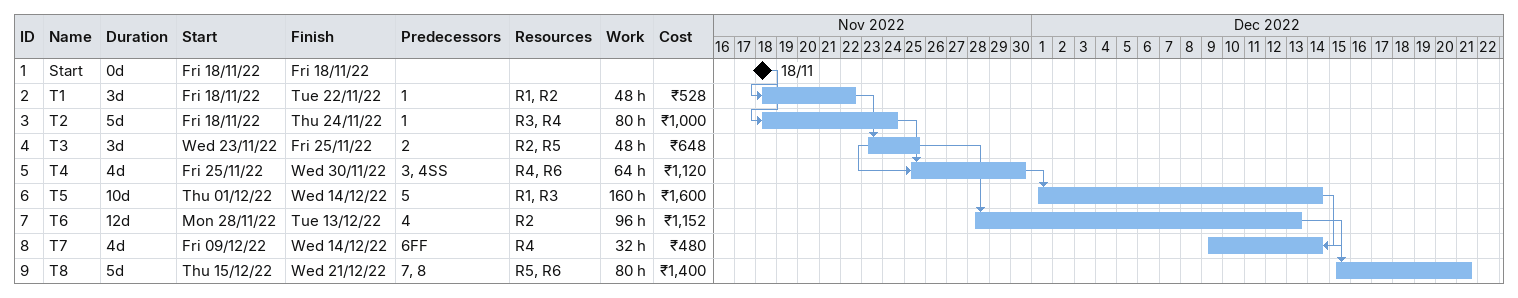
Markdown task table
| ID | Task | Duration | Start | Finish | Predecessors | Resources | Work (h) | Cost (₹) |
|---|---|---|---|---|---|---|---|---|
| 1 | Start | 0d | 2022-11-18 | 2022-11-18 |  |  |  |  |
| 2 | T1 | 3d | 2022-11-18 | 2022-11-22 | 1 | R1, R2 | 48 | 528 |
| 3 | T2 | 5d | 2022-11-18 | 2022-11-24 | 1 | R3, R4 | 80 | 1000 |
| 4 | T3 | 3d | 2022-11-23 | 2022-11-25 | 2 | R2, R5 | 48 | 648 |
| 5 | T4 | 4d | 2022-11-25 | 2022-11-30 | 3, 4SS | R4, R6 | 64 | 1120 |
| 6 | T5 | 10d | 2022-12-01 | 2022-12-14 | 5 | R1, R3 | 160 | 1600 |
| 7 | T6 | 12d | 2022-11-28 | 2022-12-13 | 4 | R2 | 96 | 1152 |
| 8 | T7 | 4d | 2022-12-09 | 2022-12-14 | 6FF | R4 | 32 | 480 |
| 9 | T8 | 5d | 2022-12-15 | 2022-12-21 | 7, 8 | R5, R6 | 80 | 1400 |
